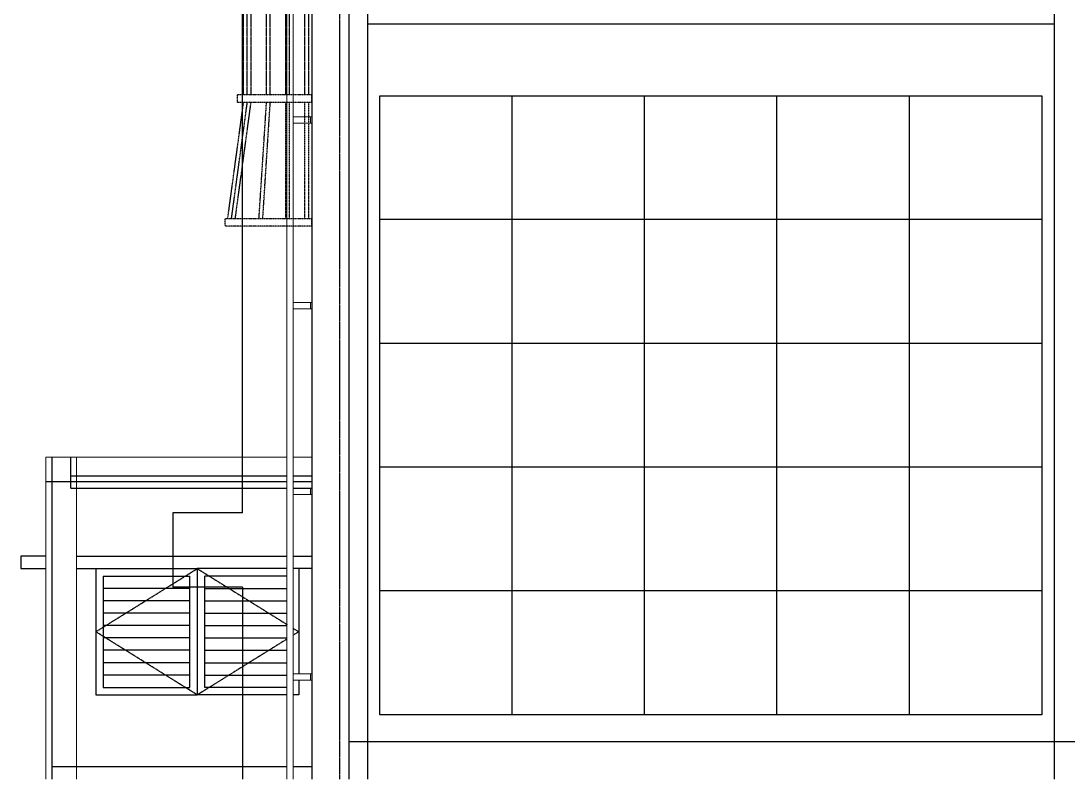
# Model space of a CAD drawing. Header units: inches. Extents: x 102027 to 175311, y -32523 to 10797.
# Drawn here: x 148136 to 156599, y -32313 to -26188 of the extents above; entities that cross this region are included whole.
import ezdxf

# ---------------------------------------------------------------- set-up
doc = ezdxf.new("R2010")
doc.units = ezdxf.units.IN
doc.header["$MEASUREMENT"] = 0
doc.linetypes.add('CENTER', pattern=[2, 1.25, -0.25, 0.25, -0.25])
doc.linetypes.add('HIDDEN', pattern=[0.375, 0.25, -0.125])
for name, color, linetype in [('1', 1, 'CENTER'), ('2', 2, 'HIDDEN'), ('M-X-BKGD', 8, 'Continuous')]:
    doc.layers.add(name, color=color, linetype=linetype)
doc.layers.add('DIM', color=251, linetype='Continuous', lineweight=0)

# ---------------------------------------------------------------- blocks, each defined once
blk = doc.blocks.new('C')
at = {"layer": '1', "color": 8}
for points in [[(73652.8, 27595), (73652.8, 27847)], [(73683.1, 27595), (73683.1, 27847)], [(73788.2, 27595), (73788.2, 27847)], [(73818.5, 27595), (73818.5, 27847)], [(74004.1, 27595), (74004.1, 27847)], [(74034.5, 27595), (74034.5, 27847)], [(74246.7, 27595), (74246.7, 27847)], [(74277.1, 27595), (74277.1, 27847)], [(74307.4, 27595), (74307.4, 27847)], [(73652.8, 25602), (73652.8, 26534.4)], [(73683.1, 25602), (73683.1, 26534.4)], [(73808.2, 25602), (73808.2, 26534.4)], [(73838.5, 25602), (73838.5, 26534.4)], [(73963.6, 25602), (73963.6, 26534.4)], [(73993.9, 25602), (73993.9, 26534.4)], [(74119, 25602), (74119, 26534.4)], [(74149.3, 25602), (74149.3, 26534.4)], [(74179.6, 25602), (74179.6, 26534.4)], [(73652.8, 24598.5), (73652.8, 25541.4)], [(73683.1, 24598.5), (73683.1, 25541.4)], [(73808.2, 24598.5), (73808.2, 25541.4)], [(73838.5, 24598.5), (73838.5, 25541.4)], [(73963.6, 24598.5), (73963.6, 25541.4)], [(73993.9, 24598.5), (73993.9, 25541.4)], [(74119, 24598.5), (74119, 25541.4)], [(74149.3, 24598.5), (74149.3, 25541.4)], [(74179.6, 24598.5), (74179.6, 25541.4)], [(73652.8, 23584.4), (73652.8, 24537.9)], [(73683.1, 23584.4), (73683.1, 24537.9)], [(73808.2, 23584.4), (73808.2, 24537.9)], [(73838.5, 23584.4), (73838.5, 24537.9)], [(73963.6, 23584.4), (73963.6, 24537.9)], [(73993.9, 23584.4), (73993.9, 24537.9)], [(74119, 23584.4), (74119, 24537.9)], [(74149.3, 23584.4), (74149.3, 24537.9)], [(74179.6, 23584.4), (74179.6, 24537.9)]]:
    blk.add_lwpolyline(points, dxfattribs=at)
at = {"layer": '2', "color": 8}
for p, q in [((73628.6, 27847), (73628.6, 27907.6)), ((73628.6, 27907.6), (74328.6, 27907.6)), ((73628.6, 27847), (74328.6, 27847)), ((74328.6, 27847), (74328.6, 27907.6)), ((73628.6, 27534.4), (73628.6, 27595)), ((73628.6, 27595), (74328.6, 27595)), ((74328.6, 27534.4), (74328.6, 27595)), ((73628.6, 27534.4), (74328.6, 27534.4)), ((73652.8, 27534.4), (73652.8, 26595)), ((73683.1, 27534.4), (73683.1, 26595)), ((73788.2, 27534.4), (73788.2, 26595)), ((73818.5, 27534.4), (73818.5, 26595)), ((74004.2, 27533.4), (73943.6, 26595)), ((74034.5, 27531.4), (73973.9, 26593)), ((74246.8, 27536.2), (74119, 26595)), ((74277.1, 27535.3), (74149.3, 26595)), ((74307.4, 27534.4), (74179.6, 26595)), ((73628.6, 26534.4), (73628.6, 26595)), ((73628.6, 26595), (74228.6, 26595)), ((74228.6, 26534.4), (74228.6, 26595)), ((73628.6, 26534.4), (74228.6, 26534.4)), ((73628.6, 25541.4), (73628.6, 25602)), ((73628.6, 25602), (74228.6, 25602)), ((74228.6, 25541.4), (74228.6, 25602)), ((73628.6, 25541.4), (74228.6, 25541.4)), ((73628.6, 24537.9), (73628.6, 24598.5)), ((73628.6, 24598.5), (74228.6, 24598.5)), ((74228.6, 24537.9), (74228.6, 24598.5)), ((73628.6, 24537.9), (74228.6, 24537.9)), ((73628.6, 23523.8), (73628.6, 23584.4)), ((73628.6, 23584.4), (74228.6, 23584.4)), ((74228.6, 23523.8), (74228.6, 23584.4)), ((73628.6, 23523.8), (74228.6, 23523.8)), ((73652.8, 22584.4), (73652.8, 23523.8)), ((73683.1, 22584.4), (73683.1, 23523.8)), ((73808.2, 22584.4), (73808.2, 23523.8)), ((73838.5, 22584.4), (73838.5, 23523.8)), ((74024.2, 22585.3), (73963.6, 23523.8)), ((74054.5, 22587.3), (73993.9, 23525.7)), ((74246.8, 22582.6), (74119, 23523.8)), ((74277.1, 22583.5), (74149.3, 23523.8)), ((74307.4, 22584.4), (74179.6, 23523.8)), ((73628.6, 22523.8), (73628.6, 22584.4)), ((73628.6, 22584.4), (74328.6, 22584.4)), ((73628.6, 22523.8), (74328.6, 22523.8)), ((74328.6, 22523.8), (74328.6, 22584.4))]:
    blk.add_line(p, q, dxfattribs=at)
blk = doc.blocks.new('V')
at = {"layer": 'DIM', "color": 8, "lineweight": 0}
for p, q in [((87593.4, 27907.6), (87593.4, 28582.6)), ((87643.4, 27907.6), (87643.4, 28582.6)), ((87893.4, 27907.6), (87893.4, 28582.6)), ((87943.4, 27907.6), (87943.4, 28582.6)), ((87743.4, 27907.6), (87743.4, 27857.6)), ((87893.4, 27907.6), (87743.4, 27907.6)), ((87893.4, 27857.6), (87743.4, 27857.6)), ((87753.4, 27907.6), (87753.4, 27857.6)), ((87893.4, 27907.6), (87943.4, 27907.6)), ((87893.4, 27907.6), (87893.4, 18057.6)), ((87943.4, 27907.6), (87943.4, 18057.6)), ((87743.4, 26407.6), (87743.4, 26357.6)), ((87893.4, 26407.6), (87743.4, 26407.6)), ((87753.4, 26407.6), (87753.4, 26357.6)), ((87893.4, 26357.6), (87743.4, 26357.6)), ((87743.4, 24907.6), (87743.4, 24857.6)), ((87893.4, 24907.6), (87743.4, 24907.6)), ((87753.4, 24907.6), (87753.4, 24857.6)), ((87893.4, 24857.6), (87743.4, 24857.6)), ((87743.4, 23407.6), (87743.4, 23357.6)), ((87893.4, 23407.6), (87743.4, 23407.6)), ((87893.4, 23357.6), (87743.4, 23357.6)), ((87753.4, 23407.6), (87753.4, 23357.6)), ((87743.4, 21907.6), (87743.4, 21857.6)), ((87893.4, 21907.6), (87743.4, 21907.6)), ((87893.4, 21857.6), (87743.4, 21857.6)), ((87753.4, 21907.6), (87753.4, 21857.6)), ((87743.4, 20407.6), (87743.4, 20357.6)), ((87893.4, 20407.6), (87743.4, 20407.6)), ((87753.4, 20407.6), (87753.4, 20357.6)), ((87893.4, 20357.6), (87743.4, 20357.6)), ((87743.4, 18907.6), (87743.4, 18857.6)), ((87893.4, 18907.6), (87743.4, 18907.6)), ((87753.4, 18907.6), (87753.4, 18857.6)), ((87893.4, 18857.6), (87743.4, 18857.6))]:
    blk.add_line(p, q, dxfattribs=at)
for radius in [175, 125]:
    blk.add_arc((87768.4, 28582.6), radius, 0, 180, dxfattribs=at)

msp = doc.modelspace()

# ---------------------------------------------------------------- linework, layer by layer
at = {"layer": 'M-X-BKGD', "color": 8, "linetype": 'CENTER', "ltscale": 10}
msp.add_line((150711.1, -20883.1), (150711.1, -32313.4), dxfattribs=at)
at = {"layer": 'M-X-BKGD', "color": 8}
for p, q in [((150486.1, -22463.4), (150486.1, -32313.4)), ((150936.1, -22463.4), (150936.1, -32313.4)), ((156486.1, -22463.4), (156486.1, -32313.4)), ((149926.1, -29713.3), (149926.1, -23313.4)), ((156486.1, -26213.4), (150936.1, -26213.4)), ((152106.1, -31793.4), (152106.1, -26793.4)), ((153176.1, -31793.4), (153176.1, -26793.4)), ((154246.1, -31793.4), (154246.1, -26793.4)), ((155316.1, -31793.4), (155316.1, -26793.4)), ((156386.1, -27793.4), (151036.1, -27793.4)), ((156386.1, -28793.4), (151036.1, -28793.4)), ((156386.1, -29793.4), (151036.1, -29793.4)), ((148336.1, -30513.4), (148136.1, -30513.4)), ((148136.1, -30513.4), (148136.1, -30613.4)), ((148586.1, -30513.4), (150286.1, -30513.4)), ((150336.1, -30513.4), (150486.1, -30513.4)), ((148136.1, -30613.4), (148336.1, -30613.4)), ((148586.1, -30613.4), (149561.1, -30613.4)), ((148741.1, -30613.4), (148741.1, -31633.5)), ((149561.1, -30613.4), (149561.1, -31633.5)), ((150286.1, -30613.4), (149561.1, -30613.4)), ((150486.1, -30613.4), (150336.1, -30613.4)), ((150381.1, -30613.4), (150381.1, -31463.4)), ((148801.1, -30673.4), (148801.1, -31573.5)), ((148801.1, -30673.4), (149501.1, -30673.4)), ((149501.1, -31573.5), (149501.1, -30673.4)), ((149621.1, -31573.5), (149621.1, -30673.4)), ((150286.1, -30673.4), (149621.1, -30673.4)), ((149501.1, -30773.2), (148801.1, -30773.2)), ((149621.1, -30773.2), (150286.1, -30773.2)), ((156386.1, -30793.4), (151036.1, -30793.4)), ((149501.1, -30873.2), (148801.1, -30873.2)), ((149621.1, -30873.2), (150286.1, -30873.2)), ((149501.1, -30973.2), (148801.1, -30973.2)), ((149621.1, -30973.2), (150286.1, -30973.2)), ((149501.1, -31073.2), (148801.1, -31073.2)), ((149621.1, -31073.2), (150286.1, -31073.2)), ((149501.1, -31173.2), (148801.1, -31173.2)), ((149621.1, -31173.2), (150286.1, -31173.2)), ((149501.1, -31273.2), (148801.1, -31273.2)), ((149621.1, -31273.2), (150286.1, -31273.2)), ((149501.1, -31373.2), (148801.1, -31373.2)), ((149621.1, -31373.2), (150286.1, -31373.2)), ((149501.1, -31473.2), (148801.1, -31473.2)), ((149621.1, -31473.2), (150286.1, -31473.2)), ((150381.1, -31513.4), (150381.1, -31633.5)), ((148741.1, -31633.5), (149561.1, -31633.5)), ((148801.1, -31573.5), (149501.1, -31573.5)), ((150286.1, -31633.5), (149561.1, -31633.5)), ((150286.1, -31573.5), (149621.1, -31573.5)), ((150381.1, -31633.5), (150336.1, -31633.5))]:
    msp.add_line(p, q, dxfattribs=at)
at = {"layer": 'M-X-BKGD', "color": 8, "linetype": 'HIDDEN', "ltscale": 5}
for p, q in [((150786.1, -25513.4), (150786.1, -32313.4)), ((148386.1, -29713.3), (148386.1, -32313.4)), ((148536.1, -29713.3), (148536.1, -29863.3)), ((149926.1, -30163.4), (149926.1, -29713.3)), ((148536.1, -29863.3), (150286.1, -29863.3)), ((148536.1, -29863.3), (148536.1, -29963.3)), ((150336.1, -29863.3), (150486.1, -29863.3)), ((150286.1, -29913.3), (148336.1, -29913.3)), ((150486.1, -29913.3), (150336.1, -29913.3)), ((148536.1, -29963.3), (150286.1, -29963.3)), ((150336.1, -29963.3), (150486.1, -29963.3)), ((149926.1, -30163.4), (149364.8, -30163.4)), ((149364.8, -30163.4), (149364.8, -30763.4)), ((148741.1, -31123.5), (149561.1, -30613.4)), ((149561.1, -30613.4), (150286.1, -31064.4)), ((149926.1, -30763.4), (149364.8, -30763.4)), ((149926.1, -30763.4), (149926.1, -32313.4)), ((149561.1, -31633.5), (148741.1, -31123.5)), ((150336.1, -31095.5), (150381.1, -31123.5)), ((150381.1, -31123.5), (150336.1, -31151.4)), ((150286.1, -31182.5), (149561.1, -31633.5)), ((174636.1, -32013.4), (150786.1, -32013.4)), ((150286.1, -32213.4), (148386.1, -32213.4)), ((150486.1, -32213.4), (150336.1, -32213.4))]:
    msp.add_line(p, q, dxfattribs=at)
at = {"layer": 'M-X-BKGD', "color": 8, "lineweight": 0, "ltscale": 300}
for p, q in [((148336.1, -29713.3), (148336.1, -32313.4)), ((148586.1, -29713.3), (148336.1, -29713.3)), ((148586.1, -29713.3), (148586.1, -32313.4)), ((150286.1, -29713.3), (148586.1, -29713.3)), ((150486.1, -29713.3), (150336.1, -29713.3))]:
    msp.add_line(p, q, dxfattribs=at)
at = {"layer": 'M-X-BKGD', "color": 8}
msp.add_lwpolyline([(156386.1, -31793.4), (151036.1, -31793.4), (151036.1, -26793.4), (156386.1, -26793.4)], close=True, dxfattribs=at)

# ---------------------------------------------------------------- block references
at = {"layer": 'M-X-BKGD', "color": 8, "lineweight": 0, "xscale": -1}
for name, p in [('V', (238229.5, -50371.1)), ('C', (224114.7, -50371.1))]:
    msp.add_blockref(name, p, dxfattribs=at)

doc.saveas('drawing.dxf')
